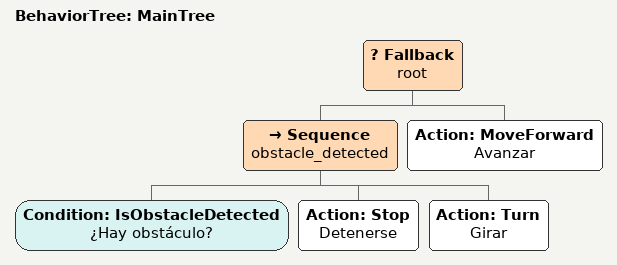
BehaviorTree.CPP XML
<?xml version="1.0"?>
<root main_tree_to_execute="MainTree">
    <BehaviorTree ID="MainTree">
        <Fallback name="root">
            <Sequence name="obstacle_detected">
                <Condition ID="IsObstacleDetected" name="¿Hay obstáculo?"/>
                <Action ID="Stop" name="Detenerse"/>
                <Action ID="Turn" name="Girar"/>
            </Sequence>
            <Action ID="MoveForward" name="Avanzar"/>
        </Fallback>
    </BehaviorTree>
</root>
